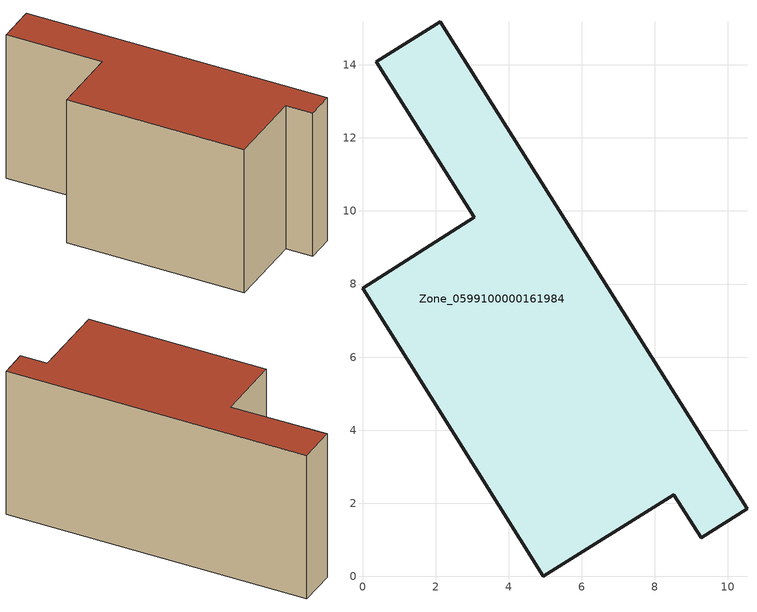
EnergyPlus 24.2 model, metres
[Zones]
Zone_0599100000161984
 floor ground (C_G): 2.13,15.18 10.52,1.85 9.27,1.06 8.52,2.24 4.95,0 0,7.89 3.06,9.82 0.38,14.08 z0
 wall outside (C_F): 4.95,0 8.52,2.24 9.27,1.06 10.52,1.85 2.13,15.18 0.38,14.08 3.06,9.82 0,7.89 4.95,0 z0:7.98
 roof outside (C_R): 3.06,9.82 0,7.89 4.95,0 8.52,2.24 9.27,1.06 10.52,1.85 2.13,15.18 0.38,14.08 z7.98
[BUILDING]
Pand.0599100000161984: North Axis=0; Terrain=City; Loads Convergence Tolerance Value=0.04; Temperature Convergence Tolerance Value=0.4; Solar Distribution=FullExterior; Maximum Number of Warmup Days=25; Minimum Number of Warmup Days=1
[Site:Location]
Rotterdam.The.Hague.AP_ZH_NLD Design_Conditions: Latitude=51.96; Longitude=4.45; Time Zone=1; Elevation=-4.5
[SITE:GROUNDTEMPERATURE:BUILDINGSURFACE]
18, 18, 18, 18, 18, 18, 18, 18, 18, 18, 18, 18
[MATERIAL] Thermal Absorptance=0.9; Solar Absorptance=0.7; Visible Absorptance=0.7
Name | Roughness | Thickness | Conductivity | Density | Specific Heat
G.TI.1975-1991 | MediumSmooth | 0.15 | 0.288461 | 540 | 1210
F.TI.1975-1991 | Rough | 0.3 | 0.230769 | 1920 | 840
R.TI.1975-1991 | MediumRough | 0.2 | 0.153846 | 1500 | 1000
[CONSTRUCTION]
C_G: G.TI.1975-1991
C_F: F.TI.1975-1991
C_R: R.TI.1975-1991
[ZONE]
Zone_0599100000161984: Type=1; Multiplier=1; Ceiling Height=Autocalculate; Volume=Autocalculate; Floor Area=autocalculate; Part of Total Floor Area=Yes
[ZONEINFILTRATION:DESIGNFLOWRATE]
Infil_Zone_0599100000161984: Zone or ZoneList or Space or SpaceList=Zone_0599100000161984; Schedule=AlwaysOn; Design Flow Rate Calculation Method=Flow/Area; Flow Rate per Floor Area=0.003; Constant Term Coefficient=1; Temperature Term Coefficient=0; Velocity Term Coefficient=0; Velocity Squared Term Coefficient=0
[HVACTEMPLATE:ZONE:IDEALLOADSAIRSYSTEM]
Zone_0599100000161984: Maximum Heating Supply Air Temperature=50; Minimum Cooling Supply Air Temperature=13; Maximum Heating Supply Air Humidity Ratio=0.0156; Minimum Cooling Supply Air Humidity Ratio=0.0077; Heating Limit=NoLimit; Cooling Limit=NoLimit; Dehumidification Control Type=ConstantSensibleHeatRatio; Cooling Sensible Heat Ratio=0.7; Dehumidification Setpoint=60; Humidification Control Type=None; Humidification Setpoint=30; Outdoor Air Method=None; Outdoor Air Flow Rate per Person=0.00944; Outdoor Air Flow Rate per Zone Floor Area=0; Outdoor Air Flow Rate per Zone=0; Demand Controlled Ventilation Type=None; Outdoor Air Economizer Type=NoEconomizer; Heat Recovery Type=None; Sensible Heat Recovery Effectiveness=0.7; Latent Heat Recovery Effectiveness=0.65
[ZONECONTROL:THERMOSTAT]
ThermostatControl_Zone_0599100000161984: Zone or ZoneList=Zone_0599100000161984; Control Type Schedule=DualSetpointControlType; Control 1=Thermostat_Zone_0599100000161984; Temperature Difference Between Cutout And Setpoint=0
[THERMOSTATSETPOINT:DUALSETPOINT]
Thermostat_Zone_0599100000161984: Heating Setpoint Temperature Schedule=HeatingSetpoint_Zone_0599100000161984; Cooling Setpoint Temperature Schedule=CoolingSetpoint_Zone_0599100000161984
[SCHEDULE:COMPACT]
HeatingSetpoint_Zone_0599100000161984: Through: 12/31, For: AllDays, Until: 24:00, 21
CoolingSetpoint_Zone_0599100000161984: Through: 12/31, For: AllDays, Until: 24:00, 24
DualSetpointControlType: Through: 12/31, For: AllDays, Until: 24:00, 4
AlwaysOn: Through: 12/31, For: AllDays, Until: 24:00, 1
